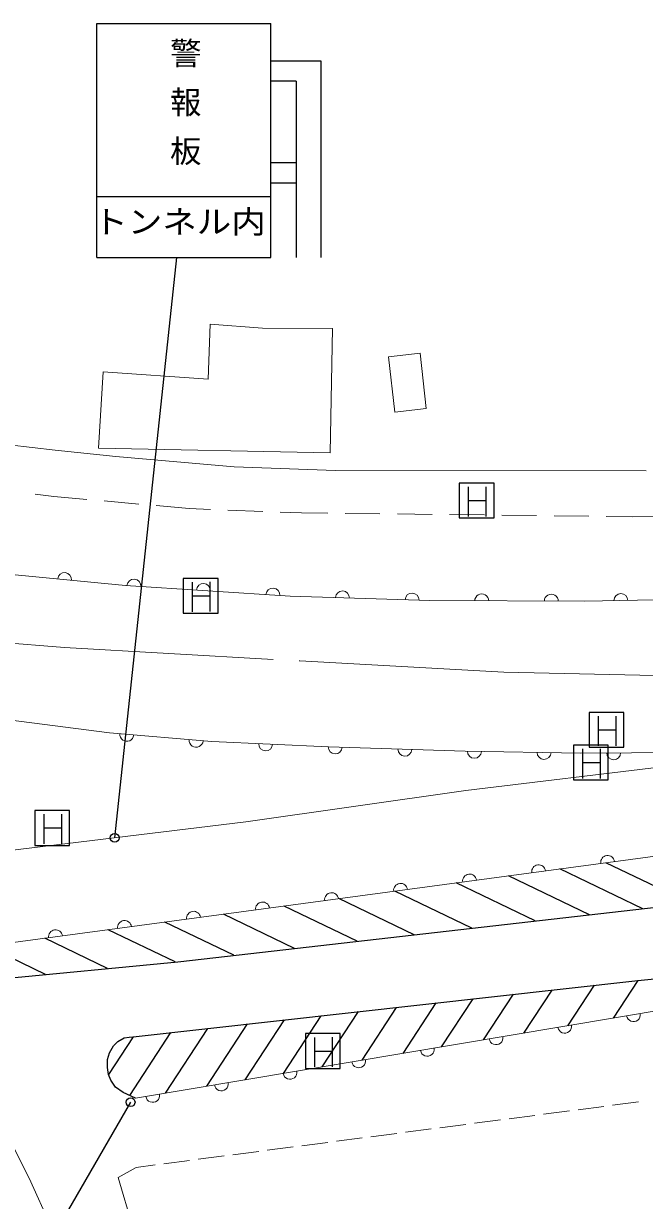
# Model space of a CAD drawing. Units: millimetres at full size, sheet at 1:1000; details may follow other scales. Extents: x 40000 to 680000, y 20000 to 380000.
# Drawn here: x 390114 to 425782, y 244666 to 312250 of the extents above; entities that cross this region are included whole.
import ezdxf
from ezdxf.enums import TextEntityAlignment as Align

# ---------------------------------------------------------------- set-up
doc = ezdxf.new("R2010")
doc.units = ezdxf.units.MM
doc.header["$LTSCALE"] = 1000
doc.linetypes.add('CHAIN', pattern=[18.5, 12, -1.5, 3.5, -1.5])
for name, color, linetype, lineweight in [('M-BMK', 2, 'CHAIN', 13), ('M-STR-STRC', 7, 'Continuous', 25), ('M-WORK', 1, 'Continuous', 13)]:
    doc.layers.add(name, color=color, linetype=linetype, lineweight=lineweight)
doc.styles.add('@ＭＳ ゴシック', font='')
doc.styles.add('ＭＳ ゴシック', font='')
doc.styles.get('@ＭＳ ゴシック').set_extended_font_data('@MS Gothic')
doc.styles.get('ＭＳ ゴシック').set_extended_font_data('MS Gothic')

msp = doc.modelspace()

# ---------------------------------------------------------------- linework, layer by layer
at = {"layer": 'M-BMK'}
for p, q in [((382950, 277185), (392472, 276419)), ((392472, 276419), (405991, 275653)), ((405991, 275653), (417703, 274996)), ((417703, 274996), (427882, 274777))]:
    msp.add_line(p, q, dxfattribs=at)
at = {"layer": 'M-STR-STRC'}
for p, q in [((394325, 298823), (394325, 312250)), ((394325, 312250), (404325, 312250)), ((404325, 298823), (404325, 312250)), ((404325, 310112), (407186, 310112)), ((407186, 310112), (407186, 298823)), ((405782, 308942), (404325, 308942)), ((405782, 308942), (405782, 298823)), ((404325, 304262), (405782, 304262)), ((405782, 303092), (404325, 303092)), ((404325, 302293), (394325, 302293)), ((394325, 298823), (404325, 298823)), ((395349, 265495), (398926, 298823)), ((417141, 285858), (415141, 285858)), ((415141, 285858), (415141, 283858)), ((415681, 283943), (415681, 285642)), ((416673, 285653), (416673, 283948)), ((417141, 283858), (417141, 285858)), ((415681, 284858), (416673, 284858)), ((415141, 283858), (417141, 283858)), ((401286, 280389), (399286, 280389)), ((399286, 280389), (399286, 278389)), ((399826, 278474), (399826, 280174)), ((400817, 280184), (400817, 278480)), ((401286, 278389), (401286, 280389)), ((399826, 279389), (400817, 279389)), ((399286, 278389), (401286, 278389)), ((424604, 272687), (422604, 272687)), ((422604, 272687), (422604, 270687)), ((423145, 270771), (423145, 272471)), ((424136, 272482), (424136, 270777)), ((424604, 270687), (424604, 272687)), ((423145, 271687), (424136, 271687)), ((423704, 270814), (421704, 270814)), ((421704, 270814), (421704, 268814)), ((422245, 268898), (422245, 270598)), ((422604, 270687), (424604, 270687)), ((423236, 270609), (423236, 268904)), ((423704, 268814), (423704, 270814)), ((422245, 269814), (423236, 269814)), ((421704, 268814), (423704, 268814)), ((392757, 267056), (390757, 267056)), ((390757, 267056), (390757, 265056)), ((392757, 265056), (392757, 267056)), ((391297, 265141), (391297, 266841)), ((392289, 266852), (392289, 265147)), ((391297, 266056), (392289, 266056)), ((390757, 265056), (392757, 265056)), ((425679, 261418), (420925, 263706)), ((428411, 261730), (423564, 264062)), ((419507, 260715), (414960, 262903)), ((422631, 261071), (417979, 263310)), ((415859, 260300), (411436, 262428)), ((398974, 258376), (428601, 261751)), ((409285, 259551), (405084, 261573)), ((412545, 259922), (408233, 261997)), ((405671, 259139), (401591, 261102)), ((398822, 258362), (394978, 260211)), ((402199, 258744), (398237, 260650)), ((394933, 257988), (391332, 259720)), ((425397, 257304), (449726, 259760)), ((391372, 257645), (387993, 259271)), ((381655, 256710), (398974, 258376)), ((396415, 254068), (425397, 257304)), ((422885, 257023), (421369, 254702)), ((425397, 257304), (423984, 255142)), ((415916, 256245), (414112, 253485)), ((418232, 256504), (416524, 253889)), ((420452, 256752), (418835, 254277)), ((409330, 255510), (407255, 252334)), ((411524, 255755), (409539, 252717)), ((413796, 256008), (411905, 253114)), ((402969, 254800), (400632, 251222)), ((405082, 255035), (402832, 251591)), ((407187, 255271), (405024, 251959)), ((398564, 254308), (396203, 250693)), ((400690, 254545), (398259, 250824)), ((408305, 254249), (406305, 254249)), ((406305, 254249), (406305, 252249)), ((408305, 252249), (408305, 254249)), ((396415, 254068), (395002, 251906)), ((395045, 253152), (395283, 253542)), ((395283, 253542), (395535, 253787)), ((395535, 253787), (395888, 253996)), ((395888, 253996), (396191, 254046)), ((396191, 254046), (396415, 254068)), ((406846, 252334), (406846, 254033)), ((407837, 254044), (407837, 252339)), ((394930, 252309), (394937, 252770)), ((394937, 252770), (395045, 253152)), ((406846, 253249), (407837, 253249)), ((395002, 251906), (394930, 252309)), ((406305, 252249), (408305, 252249)), ((395125, 251581), (395002, 251906)), ((395406, 251170), (395125, 251581)), ((395838, 250861), (395406, 251170)), ((396546, 250536), (395838, 250861)), ((396267, 250304), (387827, 235746))]:
    msp.add_line(p, q, dxfattribs=at)
for centre in [(395349, 265495), (396267, 250304)]:
    msp.add_circle(centre, 250, dxfattribs=at)
at = {"layer": 'M-WORK'}
for p, q in [((400829, 294989), (400715, 291827)), ((403845, 294762), (400829, 294989)), ((407867, 294729), (403845, 294762)), ((407737, 287594), (407867, 294729)), ((412894, 293312), (411079, 293108)), ((411079, 293108), (411435, 289940)), ((413251, 290145), (412894, 293312)), ((394683, 292248), (394423, 287870)), ((400715, 291827), (394683, 292248)), ((411435, 289940), (413251, 290145)), ((391940, 287758), (389288, 288050)), ((395418, 287381), (391940, 287758)), ((394423, 287870), (407737, 287594)), ((402204, 286797), (395418, 287381)), ((408042, 286578), (402204, 286797)), ((425886, 286561), (408042, 286578)), ((390788, 285222), (391846, 285100)), ((391846, 285100), (393746, 284928)), ((394742, 284838), (396734, 284657)), ((397730, 284567), (399630, 284395)), ((399630, 284395), (400854, 284348)), ((401854, 284311), (403852, 284235)), ((404851, 284198), (406076, 284151)), ((406076, 284151), (407587, 284134)), ((408587, 284122), (410587, 284099)), ((411587, 284088), (413587, 284065)), ((414587, 284053), (416586, 284030)), ((417586, 284019), (419586, 283996)), ((420586, 283984), (422586, 283961)), ((423586, 283950), (425097, 283932)), ((425097, 283932), (426334, 283962)), ((383420, 273005), (395047, 271515)), ((415516, 268205), (433795, 270431)), ((402891, 266418), (415516, 268205)), ((389173, 264739), (402891, 266418)), ((436550, 265811), (363750, 256005)), ((396546, 250536), (438213, 257529)), ((421967, 249873), (423455, 250067)), ((423951, 250132), (425438, 250325)), ((418001, 249357), (419488, 249551)), ((419984, 249615), (421472, 249809)), ((390433, 245949), (389010, 248795)), ((412051, 248582), (413539, 248776)), ((414034, 248840), (415522, 249034)), ((416018, 249099), (417505, 249292)), ((408085, 248066), (409572, 248259)), ((410068, 248324), (411555, 248518)), ((402135, 247291), (403622, 247484)), ((404118, 247549), (405606, 247743)), ((406101, 247807), (407589, 248001)), ((396578, 246567), (397673, 246710)), ((398168, 246774), (399656, 246968)), ((400152, 247032), (401639, 247226)), ((395556, 245983), (396578, 246567)), ((392732, 240914), (390433, 245949)), ((399059, 234125), (395556, 245983))]:
    msp.add_line(p, q, dxfattribs=at)
for points in [[(433430, 279293), (422357, 279074), (413454, 279110), (405427, 279366), (395977, 279986), (384849, 281044), (376384, 282066), (365570, 283348)], [(395047, 271515), (400921, 271015), (407635, 270723), (415479, 270467), (422120, 270358), (433795, 270431)]]:
    msp.add_lwpolyline(points, dxfattribs=at)
for centre, start, end in [((392473, 280319), 354.56853, 174.56853), ((396456, 279954), 356.24466, 176.24466), ((400447, 279692), 356.24466, 176.24466), ((404439, 279430), 356.24466, 176.24466), ((408435, 279270), 358.17757, 178.17757), ((412433, 279143), 358.17757, 178.17757), ((416433, 279098), 359.76518, 179.76518), ((420433, 279082), 359.76518, 179.76518), ((424432, 279115), 1.13255, 181.13255), ((396043, 271431), 175.12839, 355.12839), ((400029, 271091), 175.12839, 355.12839), ((404023, 270880), 177.51045, 357.51045), ((408019, 270710), 178.13521, 358.13521), ((412017, 270580), 178.13521, 358.13521), ((416015, 270459), 179.05565, 359.05565), ((420014, 270393), 179.05565, 359.05565), ((424014, 270370), 180.35809, 0.35809), ((423666, 264076), 7.6712, 187.6712), ((419702, 263542), 7.6712, 187.6712), ((415738, 263008), 7.6712, 187.6712), ((407810, 261940), 7.6712, 187.6712), ((411774, 262474), 7.6712, 187.6712), ((403845, 261406), 7.6712, 187.6712), ((399881, 260872), 7.6712, 187.6712), ((391953, 259804), 7.6712, 187.6712), ((395917, 260338), 7.6712, 187.6712), ((425146, 255336), 189.5274, 9.5274), ((421201, 254674), 189.5274, 9.5274), ((417256, 254012), 189.5274, 9.5274), ((413311, 253350), 189.5274, 9.5274), ((405421, 252026), 189.5274, 9.5274), ((409366, 252688), 189.5274, 9.5274), ((401477, 251364), 189.5274, 9.5274), ((397532, 250702), 189.5274, 9.5274)]:
    msp.add_arc(centre, 400, start, end, dxfattribs=at)

# ---------------------------------------------------------------- texts
at = {"layer": 'M-STR-STRC', "style": 'ＭＳ ゴシック', "width": 1.1}
msp.add_text('トンネル内', height=1320, dxfattribs=at).set_placement((394124, 299812), align=Align.BOTTOM_LEFT)
at = {"layer": 'M-STR-STRC', "insert": (399325, 307250), "char_height": 1320, "attachment_point": 5, "rotation": 270, "style": '@ＭＳ ゴシック'}
msp.add_mtext('\\T1.56;警報板', dxfattribs=at)

doc.saveas('drawing.dxf')
